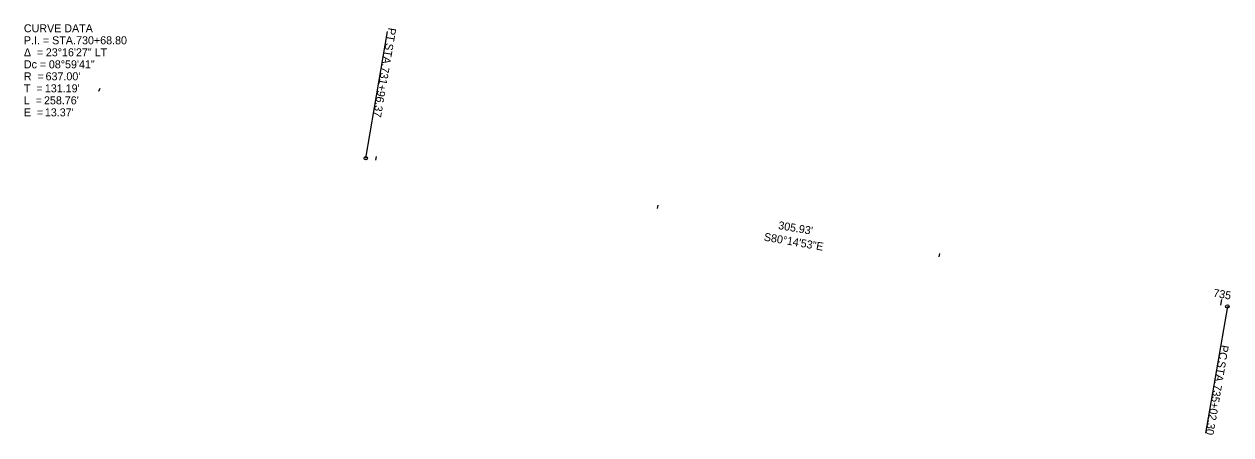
# Model space of a CAD drawing. Extents: x 144928 to 152344, y 329903 to 333202.
# Drawn here: x 145415.9 to 145838.2, y 332733.3 to 332876.9 of the extents above; entities that cross this region are included whole.
import ezdxf

# ---------------------------------------------------------------- set-up
doc = ezdxf.new("R2010")
doc.units = 0
for name, color, linetype in [('GE_P_Alignment_500_Bearings', 7, 'Continuous'), ('GE_P_Alignment_500_Cardinal_Points', 7, 'Continuous'), ('GE_P_Alignment_500_Curve_Data', 7, 'Continuous'), ('GE_P_Alignment_500_Distances', 7, 'Continuous'), ('GE_P_Alignment_500_Stations', 7, 'Continuous')]:
    doc.layers.add(name, color=color, linetype=linetype)

msp = doc.modelspace()

# ---------------------------------------------------------------- linework, layer by layer
at = {"layer": 'GE_P_Alignment_500_Cardinal_Points'}
for p, q in [((145535.46, 332830.03), (145543.09, 332874.38)), ((145535.46, 332830.03), (145543.09, 332874.38)), ((145836.97, 332778.22), (145829.35, 332733.87)), ((145836.97, 332778.22), (145829.35, 332733.87))]:
    msp.add_line(p, q, dxfattribs=at)
for centre in [(145535.46, 332830.03), (145535.46, 332830.03), (145836.97, 332778.22), (145836.97, 332778.22)]:
    msp.add_circle(centre, 0.6, dxfattribs=at)
at = {"layer": 'GE_P_Alignment_500_Stations'}
for p, q in [((145442.08, 332853.47), (145442.46, 332854.6)), ((145442.08, 332853.47), (145442.46, 332854.6)), ((145539.04, 332829.42), (145539.25, 332830.6)), ((145539.04, 332829.42), (145539.25, 332830.6)), ((145637.6, 332812.48), (145637.8, 332813.66)), ((145637.6, 332812.48), (145637.8, 332813.66)), ((145736.15, 332795.54), (145736.36, 332796.73)), ((145736.15, 332795.54), (145736.36, 332796.73)), ((145834.71, 332778.61), (145835.05, 332780.58)), ((145834.71, 332778.61), (145835.05, 332780.58))]:
    msp.add_line(p, q, dxfattribs=at)

# ---------------------------------------------------------------- texts
at = {"layer": 'GE_P_Alignment_500_Bearings'}
msp.add_text('S80°14\'53"E', height=2.8, rotation=350.2482, dxfattribs=at).set_placement((145674.63, 332801.25))
msp.add_text('S80°14\'53"E', height=2.8, rotation=350.2482, dxfattribs=at).set_placement((145674.63, 332801.25))
at = {"layer": 'GE_P_Alignment_500_Cardinal_Points'}
for s, p in [('PT', (145543.38, 332875.83)), ('PT', (145543.38, 332875.83)), (' STA. ', (145542.63, 332871.48)), (' STA. ', (145542.63, 332871.48)), ('731+96.37', (145541.03, 332862.17)), ('731+96.37', (145541.03, 332862.17)), ('PC', (145834.73, 332764.9)), ('PC', (145834.73, 332764.9)), (' STA. ', (145833.95, 332760.38)), (' STA. ', (145833.95, 332760.38)), ('735+02.30', (145832.35, 332751.06)), ('735+02.30', (145832.35, 332751.06))]:
    msp.add_text(s, height=2.8, rotation=260.2482, dxfattribs=at).set_placement(p)
at = {"layer": 'GE_P_Alignment_500_Curve_Data'}
for s, p in [('CURVE DATA', (145415.82, 332874.09)), ('CURVE DATA', (145415.82, 332874.09)), ('P.I. = STA. ', (145415.82, 332869.89)), ('P.I. = STA. ', (145415.82, 332869.89)), ('730+68.80', (145434.09, 332869.89)), ('730+68.80', (145434.09, 332869.89)), ('Δ  = ', (145415.82, 332865.69)), ('Δ  = ', (145415.82, 332865.69)), ('23°16\'27" LT', (145423.5, 332865.69)), ('23°16\'27" LT', (145423.5, 332865.69)), ('Dc = ', (145415.82, 332861.49)), ('Dc = ', (145415.82, 332861.49)), ('08°59\'41"', (145424.56, 332861.49)), ('08°59\'41"', (145424.56, 332861.49)), ('R  = ', (145415.82, 332857.29)), ('R  = ', (145415.82, 332857.29)), ("637.00'", (145423.41, 332857.29)), ("637.00'", (145423.41, 332857.29)), ('T  = ', (145415.82, 332853.09)), ('T  = ', (145415.82, 332853.09)), ("131.19'", (145423.16, 332853.09)), ("131.19'", (145423.16, 332853.09)), ('L  = ', (145415.82, 332848.89)), ('L  = ', (145415.82, 332848.89)), ("258.76'", (145422.86, 332848.89)), ("258.76'", (145422.86, 332848.89)), ('E  = ', (145415.82, 332844.69)), ('E  = ', (145415.82, 332844.69)), ("13.37'", (145423.16, 332844.69)), ("13.37'", (145423.16, 332844.69))]:
    msp.add_text(s, height=2.8, dxfattribs=at).set_placement(p)
at = {"layer": 'GE_P_Alignment_500_Distances'}
msp.add_text("305.93'", height=2.8, rotation=350.2482, dxfattribs=at).set_placement((145679.64, 332805.3))
msp.add_text("305.93'", height=2.8, rotation=350.2482, dxfattribs=at).set_placement((145679.64, 332805.3))
at = {"layer": 'GE_P_Alignment_500_Stations'}
msp.add_text('735', height=2.8, rotation=350.2482, dxfattribs=at).set_placement((145831.88, 332781.63))
msp.add_text('735', height=2.8, rotation=350.2482, dxfattribs=at).set_placement((145831.88, 332781.63))

doc.saveas('drawing.dxf')
